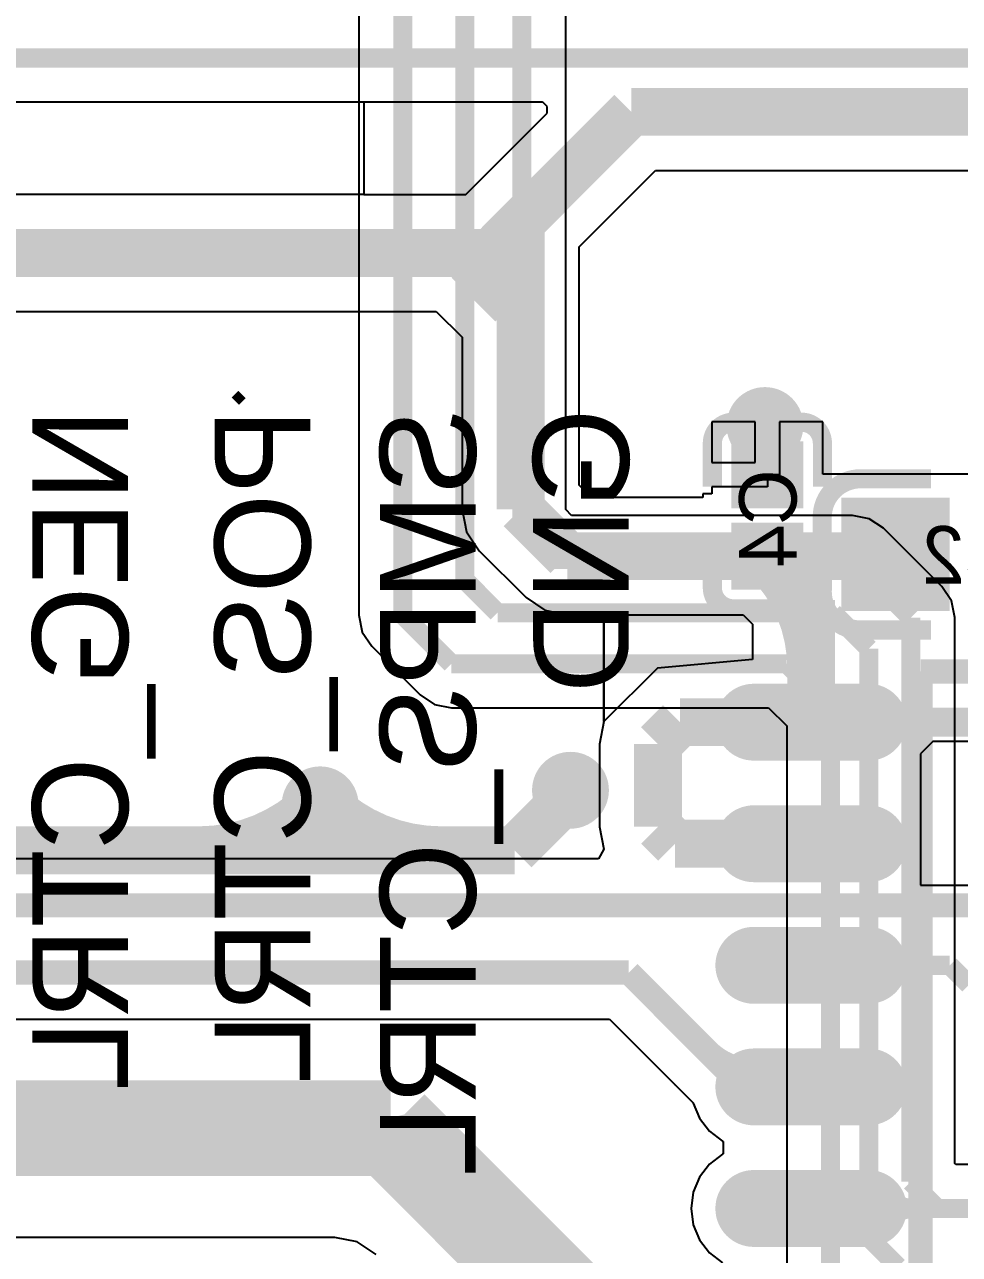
# Model space of a CAD drawing. Extents: x 81 to 196, y 150 to 213.
# Drawn here: x 164.87 to 174.63, y 193.69 to 206.54 of the extents above; entities that cross this region are included whole.
import ezdxf

# ---------------------------------------------------------------- set-up
doc = ezdxf.new("R2010")
doc.units = 0
doc.header["$MEASUREMENT"] = 0
for name, color, linetype in [('BOTTOMLAYER', 5, 'CONTINUOUS'), ('BOTTOMOVERLAY', 54, 'CONTINUOUS'), ('BOTTOMPASTE', 16, 'CONTINUOUS'), ('BOTTOMSOLDER', 6, 'CONTINUOUS'), ('TOPLAYER', 1, 'CONTINUOUS')]:
    doc.layers.add(name, color=color, linetype=linetype)

msp = doc.modelspace()

# ---------------------------------------------------------------- linework, layer by layer
at = {"layer": 'BOTTOMLAYER'}
for p, q in [((152.054174, 205.732598), (168.411771, 205.732598)), ((168.411771, 205.732598), (168.411771, 205.730223)), ((168.411771, 205.730223), (168.411774, 205.730223)), ((170.276289, 205.730226), (168.411774, 205.730226)), ((168.411774, 205.730226), (168.411774, 204.765026)), ((168.411774, 205.730223), (168.411774, 204.76718)), ((170.278661, 205.732598), (170.276289, 205.730226)), ((170.327264, 205.683995), (170.278661, 205.732598)), ((170.327264, 205.615266), (170.327264, 205.683995)), ((169.477022, 204.765026), (170.327262, 205.615266)), ((170.327262, 205.615266), (170.327264, 205.615266)), ((170.661129, 204.218832), (171.459169, 205.016872)), ((171.459169, 205.016872), (174.837971, 205.016872)), ((168.411774, 204.76718), (149.411969, 204.76718)), ((168.411774, 204.765026), (169.477022, 204.765026)), ((170.661129, 201.72982), (170.661129, 204.218832)), ((149.158574, 203.543672), (169.167581, 203.543672)), ((169.167581, 203.543672), (169.437622, 203.273632)), ((169.437622, 203.273632), (169.437622, 201.476424)), ((172.501171, 202.391226), (172.049171, 202.391226)), ((172.049171, 202.391226), (172.049171, 201.964226)), ((172.501171, 201.964226), (172.501171, 202.391226)), ((173.207172, 202.391226), (172.755171, 202.391226)), ((172.755171, 202.391226), (172.755171, 201.837226)), ((173.207172, 201.845824), (173.207172, 202.391226)), ((172.049171, 201.964226), (172.501171, 201.964226)), ((172.755171, 201.837226), (172.628171, 201.837226)), ((172.628171, 201.837226), (172.628171, 201.710226)), ((174.78137, 201.845824), (173.207172, 201.845824)), ((170.79197, 201.598979), (170.661129, 201.72982)), ((172.628171, 201.710226), (172.049171, 201.710226)), ((172.049171, 201.710226), (172.049171, 201.637224)), ((171.953172, 201.598979), (170.79197, 201.598979)), ((172.049171, 201.637224), (171.953172, 201.637224)), ((171.953172, 201.637224), (171.953172, 201.598979)), ((169.437622, 201.476424), (169.484187, 201.242315)), ((169.484187, 201.242315), (169.616801, 201.04385)), ((169.616801, 201.04385), (170.106, 200.554651)), ((170.106, 200.554651), (170.304465, 200.422037)), ((170.304465, 200.422037), (170.538574, 200.375472)), ((170.538574, 200.375472), (170.919986, 200.375472)), ((170.919986, 199.258735), (170.919986, 200.375472)), ((170.919986, 200.375472), (172.374776, 200.375472)), ((170.919986, 200.375472), (170.919986, 199.258735)), ((172.374776, 200.375472), (172.47362, 200.276628)), ((172.47362, 200.276628), (172.47362, 199.907152)), ((172.47362, 199.907152), (171.479665, 199.818414)), ((171.479665, 199.818414), (170.919986, 199.258735)), ((170.919986, 199.258735), (170.87342, 199.024626)), ((170.87342, 199.024626), (170.87342, 198.161026)), ((174.355374, 199.050026), (174.228374, 198.923026)), ((177.301774, 199.050026), (174.355374, 199.050026)), ((174.228374, 198.923026), (174.228374, 197.551426)), ((170.87342, 198.161026), (170.919986, 197.926919)), ((170.919986, 197.926919), (170.865259, 197.824529)), ((170.865259, 197.824529), (149.468782, 197.824529)), ((174.228374, 197.551426), (175.244374, 197.551426)), ((148.980787, 196.150682), (170.978924, 196.150682)), ((170.978924, 196.150682), (171.655588, 195.474016)), ((171.65559, 195.474013), (171.655087, 195.47351)), ((171.655087, 195.47351), (171.659413, 195.470191)), ((171.655588, 195.474016), (171.65559, 195.474013)), ((171.659413, 195.470191), (171.852689, 195.276914)), ((171.852689, 195.276914), (171.853134, 195.273541)), ((171.853134, 195.273541), (171.91863, 195.115424)), ((171.91863, 195.115424), (172.022818, 194.979643)), ((172.022818, 194.979643), (172.158599, 194.875455)), ((172.158599, 194.875455), (172.167598, 194.871726)), ((172.167598, 194.871726), (172.167598, 194.744726)), ((172.022818, 194.636809), (171.91863, 194.501028)), ((172.158599, 194.740997), (172.022818, 194.636809)), ((172.167598, 194.744726), (172.158599, 194.740997)), ((171.91863, 194.501028), (171.853134, 194.342911)), ((171.853134, 194.342911), (171.830794, 194.173226)), ((171.830794, 194.173226), (171.853134, 194.003541)), ((171.853134, 194.003541), (171.91863, 193.845424)), ((168.106974, 193.87058), (148.446769, 193.87058)), ((168.341083, 193.824014), (168.106974, 193.87058)), ((168.539549, 193.691401), (168.341083, 193.824014)), ((171.91863, 193.845424), (172.022818, 193.709643)), ((172.022818, 193.709643), (172.158599, 193.605455))]:
    msp.add_line(p, q, dxfattribs=at)
for points, const_width in [([(180.121174, 206.191414), (152.054174, 206.191414)], 0.2), ([(170.024674, 204.447526), (171.205774, 205.628626)], 0.499999), ([(174.837974, 205.628626), (171.205774, 205.628626)], 0.499999), ([(169.732574, 204.155426), (170.024674, 204.447526)], 0.499999), ([(170.049376, 204.422824), (170.024674, 204.447526)], 0.499999), ([(170.049376, 201.476424), (170.049376, 204.422824)], 0.499999), ([(169.732574, 204.155426), (149.158574, 204.155426)], 0.499999), ([(169.961177, 203.615226), (169.503974, 204.072429)], 0.499999), ([(172.628171, 202.326629), (172.602774, 202.352026)], 0.499999), ([(172.628171, 201.837226), (172.628171, 202.326629)], 0.499999), ([(170.538574, 200.987226), (170.049376, 201.476424)], 0.499999), ([(172.628171, 200.987226), (170.538574, 200.987226)], 0.499999), ([(173.94777, 200.987226), (172.628171, 200.987226)], 0.499999), ([(173.085374, 200.530023), (172.628171, 200.987226)], 0.499999), ([(173.94777, 200.987226), (173.96637, 201.005826)], 0.499999), ([(173.085374, 199.253226), (173.085374, 200.530023)], 0.499999), ([(173.684347, 199.253226), (172.486401, 199.253226)], 0.599999), ([(171.485174, 199.024626), (171.713774, 199.253226)], 0.499999), ([(173.085374, 199.253226), (171.713774, 199.253226)], 0.499999), ([(176.615974, 199.253226), (173.085374, 199.253226)], 0.299999), ([(171.485174, 198.161026), (171.485174, 199.024626)], 0.499999), ([(169.986574, 197.915223), (170.570774, 198.499423)], 0.499999), ([(170.570774, 198.499423), (170.570774, 198.542026)], 0.499999), ([(171.662974, 197.983226), (171.485174, 198.161026)], 0.499999), ([(173.085374, 197.983226), (171.662974, 197.983226)], 0.499999), ([(173.684347, 197.983226), (172.486401, 197.983226)], 0.599999), ([(169.986574, 197.915223), (149.734577, 197.915223)], 0.499999), ([(175.074575, 197.340225), (149.268175, 197.340225)], 0.249999), ([(173.684347, 196.713226), (172.486401, 196.713226)], 0.599999), ([(171.180374, 196.637026), (148.980774, 196.637026)], 0.254), ([(172.374174, 195.443226), (171.180374, 196.637026)], 0.254), ([(174.533174, 196.713226), (173.085374, 196.713226)], 0.2), ([(174.736374, 196.510026), (174.533174, 196.713226)], 0.2), ([(173.684347, 195.443226), (172.486401, 195.443226)], 0.599999), ([(173.085374, 195.443226), (172.374174, 195.443226)], 0.254), ([(168.691174, 195.011426), (148.701374, 195.011426)], 1.000001), ([(171.307374, 192.395226), (168.691174, 195.011426)], 1.000001), ([(173.684347, 194.173226), (172.486401, 194.173226)], 0.599999), ([(175.117374, 194.173226), (173.085374, 194.173226)], 0.2)]:
    msp.add_lwpolyline(points, dxfattribs=dict(at, const_width=const_width))
for points, const_width in [([(172.602774, 202.202026, 1), (172.602774, 202.502026, 1)], 0.299999), ([(173.814341, 201.007858, 1), (173.814341, 201.257855, 1)], 0.249999), ([(173.814341, 201.007858, 1), (173.814341, 201.257855, 1)], 0.249999), ([(173.814341, 201.007858, 1), (173.814341, 201.257855, 1)], 0.249999), ([(173.814341, 201.007858, 1), (173.814341, 201.257855, 1)], 0.249999), ([(173.814341, 201.007858, 1), (173.814341, 201.257855, 1)], 0.249999), ([(173.814341, 201.007858, 1), (173.814341, 201.257855, 1)], 0.249999), ([(173.814341, 201.007858, 1), (173.814341, 201.257855, 1)], 0.249999), ([(172.617816, 200.82687, 1), (172.617816, 201.076867, 1)], 0.249999), ([(172.617816, 200.82687, 1), (172.617816, 201.076867, 1)], 0.249999), ([(172.617816, 200.82687, 1), (172.617816, 201.076867, 1)], 0.249999), ([(172.617816, 200.82687, 1), (172.617816, 201.076867, 1)], 0.249999), ([(172.617816, 200.82687, 1), (172.617816, 201.076867, 1)], 0.249999), ([(172.617816, 200.82687, 1), (172.617816, 201.076867, 1)], 0.249999), ([(172.617816, 200.82687, 1), (172.617816, 201.076867, 1)], 0.249999), ([(173.431866, 200.862227, 1), (173.431866, 201.112224, 1)], 0.249999), ([(173.431866, 200.862227, 1), (173.431866, 201.112224, 1)], 0.249999), ([(173.431866, 200.862227, 1), (173.431866, 201.112224, 1)], 0.249999), ([(173.431866, 200.862227, 1), (173.431866, 201.112224, 1)], 0.249999), ([(173.431866, 200.862227, 1), (173.431866, 201.112224, 1)], 0.249999), ([(173.431866, 200.862227, 1), (173.431866, 201.112224, 1)], 0.249999), ([(173.431866, 200.862227, 1), (173.431866, 201.112224, 1)], 0.249999), ([(173.46276, 200.862227, 1), (173.46276, 201.112224, 1)], 0.249999), ([(173.46276, 200.862227, 1), (173.46276, 201.112224, 1)], 0.249999), ([(173.46276, 200.862227, 1), (173.46276, 201.112224, 1)], 0.249999), ([(173.46276, 200.862227, 1), (173.46276, 201.112224, 1)], 0.249999), ([(173.46276, 200.862227, 1), (173.46276, 201.112224, 1)], 0.249999), ([(173.46276, 200.862227, 1), (173.46276, 201.112224, 1)], 0.249999), ([(173.46276, 200.862227, 1), (173.46276, 201.112224, 1)], 0.249999), ([(173.814341, 200.7038, 1), (173.814341, 200.953797, 1)], 0.249999), ([(173.814341, 200.7038, 1), (173.814341, 200.953797, 1)], 0.249999), ([(173.814341, 200.7038, 1), (173.814341, 200.953797, 1)], 0.249999), ([(173.814341, 200.7038, 1), (173.814341, 200.953797, 1)], 0.249999), ([(173.814341, 200.7038, 1), (173.814341, 200.953797, 1)], 0.249999), ([(173.814341, 200.7038, 1), (173.814341, 200.953797, 1)], 0.249999), ([(173.814341, 200.7038, 1), (173.814341, 200.953797, 1)], 0.249999), ([(173.085374, 199.698089, 1), (173.085374, 199.948086, 1)], 0.249999), ([(173.085374, 199.698089, 1), (173.085374, 199.948086, 1)], 0.249999), ([(173.085374, 199.698089, 1), (173.085374, 199.948086, 1)], 0.249999), ([(173.085374, 199.698089, 1), (173.085374, 199.948086, 1)], 0.249999), ([(173.085374, 199.698089, 1), (173.085374, 199.948086, 1)], 0.249999), ([(173.085374, 199.698089, 1), (173.085374, 199.948086, 1)], 0.249999), ([(173.085374, 199.698089, 1), (173.085374, 199.948086, 1)], 0.249999), ([(172.486401, 199.103226, 1), (172.486401, 199.403226, 1)], 0.299999), ([(173.684347, 199.103226, 1), (173.684347, 199.403226, 1)], 0.299999), ([(173.790412, 199.284293, 1), (173.790412, 199.43429, 1)], 0.15), ([(173.790412, 199.284293, 1), (173.790412, 199.43429, 1)], 0.15), ([(173.790412, 199.284293, 1), (173.790412, 199.43429, 1)], 0.15), ([(173.790412, 199.284293, 1), (173.790412, 199.43429, 1)], 0.15), ([(174.046477, 199.178227, 1), (174.046477, 199.328225, 1)], 0.15), ([(174.046477, 199.178227, 1), (174.046477, 199.328225, 1)], 0.15), ([(174.046477, 199.178227, 1), (174.046477, 199.328225, 1)], 0.15), ([(174.046477, 199.178227, 1), (174.046477, 199.328225, 1)], 0.15), ([(174.046477, 199.178227, 1), (174.046477, 199.328225, 1)], 0.15), ([(174.046477, 199.178227, 1), (174.046477, 199.328225, 1)], 0.15), ([(174.046477, 199.178227, 1), (174.046477, 199.328225, 1)], 0.15), ([(174.046477, 199.178227, 1), (174.046477, 199.328225, 1)], 0.15), ([(173.790412, 199.072162, 1), (173.790412, 199.222159, 1)], 0.15), ([(173.790412, 199.072162, 1), (173.790412, 199.222159, 1)], 0.15), ([(173.790412, 199.072162, 1), (173.790412, 199.222159, 1)], 0.15), ([(173.790412, 199.072162, 1), (173.790412, 199.222159, 1)], 0.15), ([(170.570774, 198.392026, 1), (170.570774, 198.692026, 1)], 0.299999), ([(167.954574, 198.239626, 1), (167.954574, 198.539626, 1)], 0.299999), ([(167.91922, 198.299982, 1), (167.91922, 198.549979, 1)], 0.249999), ([(167.91922, 198.299982, 1), (167.91922, 198.549979, 1)], 0.249999), ([(167.91922, 198.299982, 1), (167.91922, 198.549979, 1)], 0.249999), ([(167.91922, 198.299982, 1), (167.91922, 198.549979, 1)], 0.249999), ([(167.91922, 198.299982, 1), (167.91922, 198.549979, 1)], 0.249999), ([(167.91922, 198.299982, 1), (167.91922, 198.549979, 1)], 0.249999), ([(167.91922, 198.299982, 1), (167.91922, 198.549979, 1)], 0.249999), ([(167.989928, 198.299982, 1), (167.989928, 198.549979, 1)], 0.249999), ([(167.989928, 198.299982, 1), (167.989928, 198.549979, 1)], 0.249999), ([(167.989928, 198.299982, 1), (167.989928, 198.549979, 1)], 0.249999), ([(167.989928, 198.299982, 1), (167.989928, 198.549979, 1)], 0.249999), ([(167.989928, 198.299982, 1), (167.989928, 198.549979, 1)], 0.249999), ([(167.989928, 198.299982, 1), (167.989928, 198.549979, 1)], 0.249999), ([(167.989928, 198.299982, 1), (167.989928, 198.549979, 1)], 0.249999), ([(167.636376, 197.946429, 1), (167.636376, 198.196426, 1)], 0.249999), ([(167.636376, 197.946429, 1), (167.636376, 198.196426, 1)], 0.249999), ([(167.636376, 197.946429, 1), (167.636376, 198.196426, 1)], 0.249999), ([(167.636376, 197.946429, 1), (167.636376, 198.196426, 1)], 0.249999), ([(167.636376, 197.946429, 1), (167.636376, 198.196426, 1)], 0.249999), ([(167.636376, 197.946429, 1), (167.636376, 198.196426, 1)], 0.249999), ([(167.636376, 197.946429, 1), (167.636376, 198.196426, 1)], 0.249999), ([(168.272773, 197.946429, 1), (168.272773, 198.196426, 1)], 0.249999), ([(168.272773, 197.946429, 1), (168.272773, 198.196426, 1)], 0.249999), ([(168.272773, 197.946429, 1), (168.272773, 198.196426, 1)], 0.249999), ([(168.272773, 197.946429, 1), (168.272773, 198.196426, 1)], 0.249999), ([(168.272773, 197.946429, 1), (168.272773, 198.196426, 1)], 0.249999), ([(168.272773, 197.946429, 1), (168.272773, 198.196426, 1)], 0.249999), ([(168.272773, 197.946429, 1), (168.272773, 198.196426, 1)], 0.249999), ([(172.486401, 197.833226, 1), (172.486401, 198.133226, 1)], 0.299999), ([(173.684347, 197.833226, 1), (173.684347, 198.133226, 1)], 0.299999), ([(166.688552, 197.790224, 1), (166.688552, 198.040221, 1)], 0.249999), ([(166.688552, 197.790224, 1), (166.688552, 198.040221, 1)], 0.249999), ([(166.688552, 197.790224, 1), (166.688552, 198.040221, 1)], 0.249999), ([(166.688552, 197.790224, 1), (166.688552, 198.040221, 1)], 0.249999), ([(166.688552, 197.790224, 1), (166.688552, 198.040221, 1)], 0.249999), ([(166.688552, 197.790224, 1), (166.688552, 198.040221, 1)], 0.249999), ([(166.688552, 197.790224, 1), (166.688552, 198.040221, 1)], 0.249999), ([(167.895656, 197.790224, 1), (167.895656, 198.040221, 1)], 0.249999), ([(167.895656, 197.790224, 1), (167.895656, 198.040221, 1)], 0.249999), ([(167.895656, 197.790224, 1), (167.895656, 198.040221, 1)], 0.249999), ([(167.895656, 197.790224, 1), (167.895656, 198.040221, 1)], 0.249999), ([(167.895656, 197.790224, 1), (167.895656, 198.040221, 1)], 0.249999), ([(167.895656, 197.790224, 1), (167.895656, 198.040221, 1)], 0.249999), ([(167.895656, 197.790224, 1), (167.895656, 198.040221, 1)], 0.249999), ([(168.013492, 197.790224, 1), (168.013492, 198.040221, 1)], 0.249999), ([(168.013492, 197.790224, 1), (168.013492, 198.040221, 1)], 0.249999), ([(168.013492, 197.790224, 1), (168.013492, 198.040221, 1)], 0.249999), ([(168.013492, 197.790224, 1), (168.013492, 198.040221, 1)], 0.249999), ([(168.013492, 197.790224, 1), (168.013492, 198.040221, 1)], 0.249999), ([(168.013492, 197.790224, 1), (168.013492, 198.040221, 1)], 0.249999), ([(168.013492, 197.790224, 1), (168.013492, 198.040221, 1)], 0.249999), ([(169.220596, 197.790224, 1), (169.220596, 198.040221, 1)], 0.249999), ([(169.220596, 197.790224, 1), (169.220596, 198.040221, 1)], 0.249999), ([(169.220596, 197.790224, 1), (169.220596, 198.040221, 1)], 0.249999), ([(169.220596, 197.790224, 1), (169.220596, 198.040221, 1)], 0.249999), ([(169.220596, 197.790224, 1), (169.220596, 198.040221, 1)], 0.249999), ([(169.220596, 197.790224, 1), (169.220596, 198.040221, 1)], 0.249999), ([(169.220596, 197.790224, 1), (169.220596, 198.040221, 1)], 0.249999), ([(172.486401, 196.563226, 1), (172.486401, 196.863226, 1)], 0.299999), ([(173.684347, 196.563226, 1), (173.684347, 196.863226, 1)], 0.299999), ([(173.825769, 196.804648, 1), (173.825769, 196.904648, 1)], 0.1), ([(173.825769, 196.804648, 1), (173.825769, 196.904648, 1)], 0.1), ([(173.825769, 196.804648, 1), (173.825769, 196.904648, 1)], 0.1), ([(173.825769, 196.804648, 1), (173.825769, 196.904648, 1)], 0.1), ([(173.825769, 196.804648, 1), (173.825769, 196.904648, 1)], 0.1), ([(173.825769, 196.804648, 1), (173.825769, 196.904648, 1)], 0.1), ([(173.825769, 196.804648, 1), (173.825769, 196.904648, 1)], 0.1), ([(173.825769, 196.804648, 1), (173.825769, 196.904648, 1)], 0.1), ([(173.825769, 196.804648, 1), (173.825769, 196.904648, 1)], 0.1), ([(173.825769, 196.804648, 1), (173.825769, 196.904648, 1)], 0.1), ([(174.167188, 196.663226, 1), (174.167188, 196.763226, 1)], 0.1), ([(174.167188, 196.663226, 1), (174.167188, 196.763226, 1)], 0.1), ([(174.167188, 196.663226, 1), (174.167188, 196.763226, 1)], 0.1), ([(174.167188, 196.663226, 1), (174.167188, 196.763226, 1)], 0.1), ([(174.167188, 196.663226, 1), (174.167188, 196.763226, 1)], 0.1), ([(174.167188, 196.663226, 1), (174.167188, 196.763226, 1)], 0.1), ([(174.167188, 196.663226, 1), (174.167188, 196.763226, 1)], 0.1), ([(174.167188, 196.663226, 1), (174.167188, 196.763226, 1)], 0.1), ([(174.167188, 196.663226, 1), (174.167188, 196.763226, 1)], 0.1), ([(174.167188, 196.663226, 1), (174.167188, 196.763226, 1)], 0.1), ([(174.167188, 196.663226, 1), (174.167188, 196.763226, 1)], 0.1), ([(174.167188, 196.663226, 1), (174.167188, 196.763226, 1)], 0.1), ([(174.167188, 196.663226, 1), (174.167188, 196.763226, 1)], 0.1), ([(174.167188, 196.663226, 1), (174.167188, 196.763226, 1)], 0.1), ([(174.167188, 196.663226, 1), (174.167188, 196.763226, 1)], 0.1), ([(174.167188, 196.663226, 1), (174.167188, 196.763226, 1)], 0.1), ([(174.167188, 196.663226, 1), (174.167188, 196.763226, 1)], 0.1), ([(174.167188, 196.663226, 1), (174.167188, 196.763226, 1)], 0.1), ([(174.167188, 196.663226, 1), (174.167188, 196.763226, 1)], 0.1), ([(174.167188, 196.663226, 1), (174.167188, 196.763226, 1)], 0.1), ([(173.825769, 196.521804, 1), (173.825769, 196.621804, 1)], 0.1), ([(173.825769, 196.521804, 1), (173.825769, 196.621804, 1)], 0.1), ([(173.825769, 196.521804, 1), (173.825769, 196.621804, 1)], 0.1), ([(173.825769, 196.521804, 1), (173.825769, 196.621804, 1)], 0.1), ([(173.825769, 196.521804, 1), (173.825769, 196.621804, 1)], 0.1), ([(173.825769, 196.521804, 1), (173.825769, 196.621804, 1)], 0.1), ([(173.825769, 196.521804, 1), (173.825769, 196.621804, 1)], 0.1), ([(173.825769, 196.521804, 1), (173.825769, 196.621804, 1)], 0.1), ([(173.825769, 196.521804, 1), (173.825769, 196.621804, 1)], 0.1), ([(173.825769, 196.521804, 1), (173.825769, 196.621804, 1)], 0.1), ([(171.999488, 195.754412, 1), (171.999488, 195.881412, 1)], 0.127), ([(171.999488, 195.754412, 1), (171.999488, 195.881412, 1)], 0.127), ([(171.999488, 195.754412, 1), (171.999488, 195.881412, 1)], 0.127), ([(171.999488, 195.754412, 1), (171.999488, 195.881412, 1)], 0.127), ([(171.999488, 195.754412, 1), (171.999488, 195.881412, 1)], 0.127), ([(171.999488, 195.754412, 1), (171.999488, 195.881412, 1)], 0.127), ([(171.999488, 195.754412, 1), (171.999488, 195.881412, 1)], 0.127), ([(171.999488, 195.754412, 1), (171.999488, 195.881412, 1)], 0.127), ([(171.999488, 195.754412, 1), (171.999488, 195.881412, 1)], 0.127), ([(171.999488, 195.754412, 1), (171.999488, 195.881412, 1)], 0.127), ([(172.486401, 195.293226, 1), (172.486401, 195.593226, 1)], 0.299999), ([(172.486401, 195.552725, 1), (172.486401, 195.679725, 1)], 0.127), ([(172.486401, 195.552725, 1), (172.486401, 195.679725, 1)], 0.127), ([(172.486401, 195.552725, 1), (172.486401, 195.679725, 1)], 0.127), ([(172.486401, 195.552725, 1), (172.486401, 195.679725, 1)], 0.127), ([(172.486401, 195.552725, 1), (172.486401, 195.679725, 1)], 0.127), ([(172.486401, 195.552725, 1), (172.486401, 195.679725, 1)], 0.127), ([(172.486401, 195.552725, 1), (172.486401, 195.679725, 1)], 0.127), ([(172.486401, 195.552725, 1), (172.486401, 195.679725, 1)], 0.127), ([(172.486401, 195.552725, 1), (172.486401, 195.679725, 1)], 0.127), ([(172.486401, 195.552725, 1), (172.486401, 195.679725, 1)], 0.127), ([(173.684347, 195.293226, 1), (173.684347, 195.593226, 1)], 0.299999), ([(166.938574, 194.937626, 1), (166.938574, 195.237626, 1)], 0.299999), ([(168.894374, 194.607426, 1), (168.894374, 194.907426, 1)], 0.299999), ([(172.486401, 194.023226, 1), (172.486401, 194.323226, 1)], 0.299999), ([(173.684347, 194.023226, 1), (173.684347, 194.323226, 1)], 0.299999), ([(173.825769, 194.264648, 1), (173.825769, 194.364648, 1)], 0.1), ([(173.825769, 194.264648, 1), (173.825769, 194.364648, 1)], 0.1), ([(173.825769, 194.264648, 1), (173.825769, 194.364648, 1)], 0.1), ([(173.825769, 194.264648, 1), (173.825769, 194.364648, 1)], 0.1), ([(173.825769, 194.264648, 1), (173.825769, 194.364648, 1)], 0.1), ([(173.825769, 194.264648, 1), (173.825769, 194.364648, 1)], 0.1), ([(173.825769, 194.264648, 1), (173.825769, 194.364648, 1)], 0.1), ([(173.825769, 194.264648, 1), (173.825769, 194.364648, 1)], 0.1), ([(173.825769, 194.264648, 1), (173.825769, 194.364648, 1)], 0.1), ([(173.825769, 194.264648, 1), (173.825769, 194.364648, 1)], 0.1), ([(169.656374, 193.845426, 1), (169.656374, 194.145426, 1)], 0.299999), ([(174.167188, 194.123226, 1), (174.167188, 194.223226, 1)], 0.1), ([(174.167188, 194.123226, 1), (174.167188, 194.223226, 1)], 0.1), ([(174.167188, 194.123226, 1), (174.167188, 194.223226, 1)], 0.1), ([(174.167188, 194.123226, 1), (174.167188, 194.223226, 1)], 0.1), ([(174.167188, 194.123226, 1), (174.167188, 194.223226, 1)], 0.1), ([(174.167188, 194.123226, 1), (174.167188, 194.223226, 1)], 0.1), ([(174.167188, 194.123226, 1), (174.167188, 194.223226, 1)], 0.1), ([(174.167188, 194.123226, 1), (174.167188, 194.223226, 1)], 0.1), ([(174.167188, 194.123226, 1), (174.167188, 194.223226, 1)], 0.1), ([(174.167188, 194.123226, 1), (174.167188, 194.223226, 1)], 0.1), ([(174.167188, 194.123226, 1), (174.167188, 194.223226, 1)], 0.1), ([(174.167188, 194.123226, 1), (174.167188, 194.223226, 1)], 0.1), ([(174.167188, 194.123226, 1), (174.167188, 194.223226, 1)], 0.1), ([(174.167188, 194.123226, 1), (174.167188, 194.223226, 1)], 0.1), ([(174.167188, 194.123226, 1), (174.167188, 194.223226, 1)], 0.1), ([(174.167188, 194.123226, 1), (174.167188, 194.223226, 1)], 0.1), ([(174.167188, 194.123226, 1), (174.167188, 194.223226, 1)], 0.1), ([(174.167188, 194.123226, 1), (174.167188, 194.223226, 1)], 0.1), ([(174.167188, 194.123226, 1), (174.167188, 194.223226, 1)], 0.1), ([(174.167188, 194.123226, 1), (174.167188, 194.223226, 1)], 0.1), ([(173.825769, 193.981804, 1), (173.825769, 194.081804, 1)], 0.1), ([(173.825769, 193.981804, 1), (173.825769, 194.081804, 1)], 0.1), ([(173.825769, 193.981804, 1), (173.825769, 194.081804, 1)], 0.1), ([(173.825769, 193.981804, 1), (173.825769, 194.081804, 1)], 0.1), ([(173.825769, 193.981804, 1), (173.825769, 194.081804, 1)], 0.1), ([(173.825769, 193.981804, 1), (173.825769, 194.081804, 1)], 0.1), ([(173.825769, 193.981804, 1), (173.825769, 194.081804, 1)], 0.1), ([(173.825769, 193.981804, 1), (173.825769, 194.081804, 1)], 0.1), ([(173.825769, 193.981804, 1), (173.825769, 194.081804, 1)], 0.1), ([(173.825769, 193.981804, 1), (173.825769, 194.081804, 1)], 0.1)]:
    msp.add_lwpolyline(points, format="xyb", close=True, dxfattribs=dict(at, const_width=const_width))
for points, const_width in [([(173.814341, 201.132856, -0.198912), (173.46276, 200.987226)], 0.499999), ([(173.814341, 201.132856, -0.198912), (173.46276, 200.987226)], 0.499999), ([(173.814341, 201.132856, -0.198912), (173.46276, 200.987226)], 0.499999), ([(173.814341, 201.132856, -0.198912), (173.46276, 200.987226)], 0.499999), ([(173.814341, 201.132856, -0.198912), (173.46276, 200.987226)], 0.499999), ([(173.814341, 201.132856, -0.198912), (173.46276, 200.987226)], 0.499999), ([(173.814341, 201.132856, -0.198912), (173.46276, 200.987226)], 0.499999), ([(172.617816, 200.951869, -0.198912), (173.085374, 199.823088)], 0.499999), ([(172.617816, 200.951869, -0.198912), (173.085374, 199.823088)], 0.499999), ([(172.617816, 200.951869, -0.198912), (173.085374, 199.823088)], 0.499999), ([(172.617816, 200.951869, -0.198912), (173.085374, 199.823088)], 0.499999), ([(172.617816, 200.951869, -0.198912), (173.085374, 199.823088)], 0.499999), ([(172.617816, 200.951869, -0.198912), (173.085374, 199.823088)], 0.499999), ([(172.617816, 200.951869, -0.198912), (173.085374, 199.823088)], 0.499999), ([(173.431866, 200.987226, -0.198912), (173.814341, 200.828798)], 0.499999), ([(173.431866, 200.987226, -0.198912), (173.814341, 200.828798)], 0.499999), ([(173.431866, 200.987226, -0.198912), (173.814341, 200.828798)], 0.499999), ([(173.431866, 200.987226, -0.198912), (173.814341, 200.828798)], 0.499999), ([(173.431866, 200.987226, -0.198912), (173.814341, 200.828798)], 0.499999), ([(173.431866, 200.987226, -0.198912), (173.814341, 200.828798)], 0.499999), ([(173.431866, 200.987226, -0.198912), (173.814341, 200.828798)], 0.499999), ([(174.046477, 199.253226, -0.198912), (173.790412, 199.359291)], 0.299999), ([(174.046477, 199.253226, -0.198912), (173.790412, 199.359291)], 0.299999), ([(174.046477, 199.253226, -0.198912), (173.790412, 199.359291)], 0.299999), ([(174.046477, 199.253226, -0.198912), (173.790412, 199.359291)], 0.299999), ([(173.790412, 199.147161, -0.198912), (174.046477, 199.253226)], 0.299999), ([(173.790412, 199.147161, -0.198912), (174.046477, 199.253226)], 0.299999), ([(173.790412, 199.147161, -0.198912), (174.046477, 199.253226)], 0.299999), ([(173.790412, 199.147161, -0.198912), (174.046477, 199.253226)], 0.299999), ([(167.91922, 198.42498, -0.198912), (166.688552, 197.915223)], 0.499999), ([(167.91922, 198.42498, -0.198912), (166.688552, 197.915223)], 0.499999), ([(167.91922, 198.42498, -0.198912), (166.688552, 197.915223)], 0.499999), ([(167.91922, 198.42498, -0.198912), (166.688552, 197.915223)], 0.499999), ([(167.91922, 198.42498, -0.198912), (166.688552, 197.915223)], 0.499999), ([(167.91922, 198.42498, -0.198912), (166.688552, 197.915223)], 0.499999), ([(167.91922, 198.42498, -0.198912), (166.688552, 197.915223)], 0.499999), ([(169.220596, 197.915223, -0.198912), (167.989928, 198.42498)], 0.499999), ([(169.220596, 197.915223, -0.198912), (167.989928, 198.42498)], 0.499999), ([(169.220596, 197.915223, -0.198912), (167.989928, 198.42498)], 0.499999), ([(169.220596, 197.915223, -0.198912), (167.989928, 198.42498)], 0.499999), ([(169.220596, 197.915223, -0.198912), (167.989928, 198.42498)], 0.499999), ([(169.220596, 197.915223, -0.198912), (167.989928, 198.42498)], 0.499999), ([(169.220596, 197.915223, -0.198912), (167.989928, 198.42498)], 0.499999), ([(168.013492, 197.915223, -0.198912), (167.636376, 198.071427)], 0.499999), ([(168.013492, 197.915223, -0.198912), (167.636376, 198.071427)], 0.499999), ([(168.013492, 197.915223, -0.198912), (167.636376, 198.071427)], 0.499999), ([(168.013492, 197.915223, -0.198912), (167.636376, 198.071427)], 0.499999), ([(168.013492, 197.915223, -0.198912), (167.636376, 198.071427)], 0.499999), ([(168.013492, 197.915223, -0.198912), (167.636376, 198.071427)], 0.499999), ([(168.013492, 197.915223, -0.198912), (167.636376, 198.071427)], 0.499999), ([(168.272773, 198.071427, -0.198912), (167.895656, 197.915223)], 0.499999), ([(168.272773, 198.071427, -0.198912), (167.895656, 197.915223)], 0.499999), ([(168.272773, 198.071427, -0.198912), (167.895656, 197.915223)], 0.499999), ([(168.272773, 198.071427, -0.198912), (167.895656, 197.915223)], 0.499999), ([(168.272773, 198.071427, -0.198912), (167.895656, 197.915223)], 0.499999), ([(168.272773, 198.071427, -0.198912), (167.895656, 197.915223)], 0.499999), ([(168.272773, 198.071427, -0.198912), (167.895656, 197.915223)], 0.499999), ([(174.167188, 196.713226, -0.198912), (173.825769, 196.854648)], 0.2), ([(174.167188, 196.713226, -0.198912), (173.825769, 196.854648)], 0.2), ([(174.167188, 196.713226, -0.198912), (173.825769, 196.854648)], 0.2), ([(174.167188, 196.713226, -0.198912), (173.825769, 196.854648)], 0.2), ([(174.167188, 196.713226, -0.198912), (173.825769, 196.854648)], 0.2), ([(174.167188, 196.713226, -0.198912), (173.825769, 196.854648)], 0.2), ([(174.167188, 196.713226, -0.198912), (173.825769, 196.854648)], 0.2), ([(174.167188, 196.713226, -0.198912), (173.825769, 196.854648)], 0.2), ([(174.167188, 196.713226, -0.198912), (173.825769, 196.854648)], 0.2), ([(174.167188, 196.713226, -0.198912), (173.825769, 196.854648)], 0.2), ([(173.825769, 196.571804, -0.198912), (174.167188, 196.713226)], 0.2), ([(173.825769, 196.571804, -0.198912), (174.167188, 196.713226)], 0.2), ([(173.825769, 196.571804, -0.198912), (174.167188, 196.713226)], 0.2), ([(173.825769, 196.571804, -0.198912), (174.167188, 196.713226)], 0.2), ([(173.825769, 196.571804, -0.198912), (174.167188, 196.713226)], 0.2), ([(173.825769, 196.571804, -0.198912), (174.167188, 196.713226)], 0.2), ([(173.825769, 196.571804, -0.198912), (174.167188, 196.713226)], 0.2), ([(173.825769, 196.571804, -0.198912), (174.167188, 196.713226)], 0.2), ([(173.825769, 196.571804, -0.198912), (174.167188, 196.713226)], 0.2), ([(173.825769, 196.571804, -0.198912), (174.167188, 196.713226)], 0.2), ([(172.486401, 195.616225, -0.198912), (171.999488, 195.817912)], 0.254), ([(172.486401, 195.616225, -0.198912), (171.999488, 195.817912)], 0.254), ([(172.486401, 195.616225, -0.198912), (171.999488, 195.817912)], 0.254), ([(172.486401, 195.616225, -0.198912), (171.999488, 195.817912)], 0.254), ([(172.486401, 195.616225, -0.198912), (171.999488, 195.817912)], 0.254), ([(172.486401, 195.616225, -0.198912), (171.999488, 195.817912)], 0.254), ([(172.486401, 195.616225, -0.198912), (171.999488, 195.817912)], 0.254), ([(172.486401, 195.616225, -0.198912), (171.999488, 195.817912)], 0.254), ([(172.486401, 195.616225, -0.198912), (171.999488, 195.817912)], 0.254), ([(172.486401, 195.616225, -0.198912), (171.999488, 195.817912)], 0.254), ([(174.167188, 194.173226, -0.198912), (173.825769, 194.314648)], 0.2), ([(174.167188, 194.173226, -0.198912), (173.825769, 194.314648)], 0.2), ([(174.167188, 194.173226, -0.198912), (173.825769, 194.314648)], 0.2), ([(174.167188, 194.173226, -0.198912), (173.825769, 194.314648)], 0.2), ([(174.167188, 194.173226, -0.198912), (173.825769, 194.314648)], 0.2), ([(174.167188, 194.173226, -0.198912), (173.825769, 194.314648)], 0.2), ([(174.167188, 194.173226, -0.198912), (173.825769, 194.314648)], 0.2), ([(174.167188, 194.173226, -0.198912), (173.825769, 194.314648)], 0.2), ([(174.167188, 194.173226, -0.198912), (173.825769, 194.314648)], 0.2), ([(174.167188, 194.173226, -0.198912), (173.825769, 194.314648)], 0.2), ([(173.825769, 194.031804, -0.198912), (174.167188, 194.173226)], 0.2), ([(173.825769, 194.031804, -0.198912), (174.167188, 194.173226)], 0.2), ([(173.825769, 194.031804, -0.198912), (174.167188, 194.173226)], 0.2), ([(173.825769, 194.031804, -0.198912), (174.167188, 194.173226)], 0.2), ([(173.825769, 194.031804, -0.198912), (174.167188, 194.173226)], 0.2), ([(173.825769, 194.031804, -0.198912), (174.167188, 194.173226)], 0.2), ([(173.825769, 194.031804, -0.198912), (174.167188, 194.173226)], 0.2), ([(173.825769, 194.031804, -0.198912), (174.167188, 194.173226)], 0.2), ([(173.825769, 194.031804, -0.198912), (174.167188, 194.173226)], 0.2), ([(173.825769, 194.031804, -0.198912), (174.167188, 194.173226)], 0.2)]:
    msp.add_lwpolyline(points, format="xyb", dxfattribs=dict(at, const_width=const_width))
for points in [[(176.692174, 205.552426), (176.692174, 205.831826), (174.355374, 205.552426), (174.355374, 205.831826)], [(172.303171, 202.137226), (172.303171, 201.537227), (172.953172, 202.137226), (172.953172, 201.537227)], [(174.431371, 201.495825), (173.50137, 201.495825), (174.431371, 200.515827), (173.50137, 200.515827)], [(172.303171, 201.287225), (172.303171, 200.687226), (172.953172, 201.287225), (172.953172, 200.687226)]]:
    msp.add_solid(points, dxfattribs=at)
at = {"layer": 'BOTTOMOVERLAY'}
for points, const_width in [([(167.141774, 202.603626), (167.065574, 202.679826)], 0.1), ([(172.983169, 202.387223), (172.273173, 202.387223)], 0.2), ([(172.053174, 201.712225), (172.053174, 202.162227)], 0.2), ([(173.203172, 201.712223), (173.203172, 202.162224)], 0.2), ([(174.33637, 201.795827), (173.60137, 201.795827)], 0.2), ([(173.201371, 200.615827), (173.201371, 201.395825)], 0.2), ([(172.053176, 200.662227), (172.053176, 201.112229)], 0.2), ([(173.203174, 200.662225), (173.203174, 201.112227)], 0.2), ([(172.983175, 200.437229), (172.273179, 200.437229)], 0.2), ([(174.336367, 200.215822), (173.601367, 200.215822)], 0.2), ([(174.228374, 189.832366), (174.228374, 199.784086)], 0.254), ([(175.472847, 199.784086), (174.228374, 199.784086)], 0.254)]:
    msp.add_lwpolyline(points, dxfattribs=dict(at, const_width=const_width))
at = {"layer": 'BOTTOMOVERLAY', "const_width": 0.2}
for points in [[(172.053174, 202.167228, -0.414214), (172.273173, 202.387228)], [(172.983169, 202.387228, -0.414214), (173.203169, 202.167228)], [(173.201371, 201.395825, -0.414213), (173.60137, 201.795827)], [(172.273176, 200.437229, -0.414214), (172.053176, 200.657229)], [(173.203177, 200.657229, -0.414214), (172.983177, 200.437229)], [(173.601367, 200.215822, -0.414213), (173.201368, 200.615824)]]:
    msp.add_lwpolyline(points, format="xyb", dxfattribs=at)
at = {"layer": 'BOTTOMOVERLAY', "const_width": 0.1}
for points in [[(172.273173, 202.337228, 1), (172.273173, 202.437228, 1)], [(172.983169, 202.337228, 1), (172.983169, 202.437228, 1)], [(172.053174, 202.117228, 1), (172.053174, 202.217228, 1)], [(173.203169, 202.117228, 1), (173.203169, 202.217228, 1)], [(173.60137, 201.745827, 1), (173.60137, 201.845827, 1)], [(173.201371, 201.345825, 1), (173.201371, 201.445825, 1)], [(172.053176, 200.607229, 1), (172.053176, 200.707229, 1)], [(173.201368, 200.565824, 1), (173.201368, 200.665824, 1)], [(173.203177, 200.607229, 1), (173.203177, 200.707229, 1)], [(172.273176, 200.387229, 1), (172.273176, 200.487229, 1)], [(172.983177, 200.387229, 1), (172.983177, 200.487229, 1)], [(173.601367, 200.165823, 1), (173.601367, 200.265822, 1)]]:
    msp.add_lwpolyline(points, format="xyb", close=True, dxfattribs=at)
at = {"layer": 'BOTTOMPASTE', "const_width": 0.299999}
for points in [[(172.486401, 199.103226, 1), (172.486401, 199.403226, 1)], [(173.684347, 199.103226, 1), (173.684347, 199.403226, 1)], [(172.486401, 197.833226, 1), (172.486401, 198.133226, 1)], [(173.684347, 197.833226, 1), (173.684347, 198.133226, 1)], [(172.486401, 196.563226, 1), (172.486401, 196.863226, 1)], [(173.684347, 196.563226, 1), (173.684347, 196.863226, 1)], [(172.486401, 195.293226, 1), (172.486401, 195.593226, 1)], [(173.684347, 195.293226, 1), (173.684347, 195.593226, 1)], [(172.486401, 194.023226, 1), (172.486401, 194.323226, 1)], [(173.684347, 194.023226, 1), (173.684347, 194.323226, 1)]]:
    msp.add_lwpolyline(points, format="xyb", close=True, dxfattribs=at)
at = {"layer": 'BOTTOMPASTE', "const_width": 0.599999}
for points in [[(173.684347, 199.253226), (172.486401, 199.253226)], [(173.684347, 197.983226), (172.486401, 197.983226)], [(173.684347, 196.713226), (172.486401, 196.713226)], [(173.684347, 195.443226), (172.486401, 195.443226)], [(173.684347, 194.173226), (172.486401, 194.173226)]]:
    msp.add_lwpolyline(points, dxfattribs=at)
at = {"layer": 'BOTTOMPASTE'}
for points in [[(172.303171, 202.137226), (172.303171, 201.537227), (172.953172, 202.137226), (172.953172, 201.537227)], [(174.431371, 201.495825), (173.50137, 201.495825), (174.431371, 200.515827), (173.50137, 200.515827)], [(172.303171, 201.287225), (172.303171, 200.687226), (172.953172, 201.287225), (172.953172, 200.687226)]]:
    msp.add_solid(points, dxfattribs=at)
at = {"layer": 'BOTTOMSOLDER', "const_width": 0.401599}
for points in [[(172.602774, 202.151226, 1), (172.602774, 202.552826, 1)], [(172.486401, 199.052426, 1), (172.486401, 199.454026, 1)], [(173.684347, 199.052426, 1), (173.684347, 199.454026, 1)], [(170.570774, 198.341226, 1), (170.570774, 198.742826, 1)], [(167.954574, 198.188826, 1), (167.954574, 198.590426, 1)], [(172.486401, 197.782426, 1), (172.486401, 198.184026, 1)], [(173.684347, 197.782426, 1), (173.684347, 198.184026, 1)], [(172.486401, 196.512426, 1), (172.486401, 196.914026, 1)], [(173.684347, 196.512426, 1), (173.684347, 196.914026, 1)], [(172.486401, 195.242426, 1), (172.486401, 195.644026, 1)], [(173.684347, 195.242426, 1), (173.684347, 195.644026, 1)], [(166.938574, 194.886826, 1), (166.938574, 195.288426, 1)], [(168.894374, 194.556626, 1), (168.894374, 194.958226, 1)], [(172.486401, 193.972426, 1), (172.486401, 194.374026, 1)], [(173.684347, 193.972426, 1), (173.684347, 194.374026, 1)], [(169.656374, 193.794626, 1), (169.656374, 194.196226, 1)], [(170.316774, 193.185026, 1), (170.316774, 193.586626, 1)]]:
    msp.add_lwpolyline(points, format="xyb", close=True, dxfattribs=at)
at = {"layer": 'BOTTOMSOLDER', "const_width": 0.803199}
for points in [[(173.684347, 199.253226), (172.486401, 199.253226)], [(173.684347, 197.983226), (172.486401, 197.983226)], [(173.684347, 196.713226), (172.486401, 196.713226)], [(173.684347, 195.443226), (172.486401, 195.443226)], [(173.684347, 194.173226), (172.486401, 194.173226)]]:
    msp.add_lwpolyline(points, dxfattribs=at)
at = {"layer": 'BOTTOMSOLDER'}
for points in [[(172.252371, 202.188026), (172.252371, 201.486427), (173.003972, 202.188026), (173.003972, 201.486427)], [(174.532971, 201.597425), (173.39977, 201.597425), (174.532971, 200.414227), (173.39977, 200.414227)], [(172.252371, 201.338025), (172.252371, 200.636426), (173.003972, 201.338025), (173.003972, 200.636426)]]:
    msp.add_solid(points, dxfattribs=at)
at = {"layer": 'TOPLAYER'}
for p, q in [((168.359359, 209.299378), (168.359359, 200.370826)), ((170.521589, 201.475274), (170.521589, 208.34254)), ((170.583022, 201.413841), (170.521589, 201.475274)), ((173.517174, 201.413841), (170.583022, 201.413841)), ((173.692757, 201.378916), (173.517174, 201.413841)), ((173.841606, 201.279458), (173.692757, 201.378916)), ((174.451206, 200.669858), (173.841606, 201.279458)), ((174.550664, 200.521009), (174.451206, 200.669858)), ((174.585589, 200.345426), (174.550664, 200.521009)), ((168.359359, 200.370826), (168.394284, 200.195243)), ((174.585589, 194.642674), (174.585589, 200.345426)), ((168.394284, 200.195243), (168.493742, 200.046394)), ((168.493742, 200.046394), (169.001742, 199.538394)), ((169.001742, 199.538394), (169.150591, 199.438936)), ((169.150591, 199.438936), (169.326169, 199.404011)), ((169.326169, 199.404011), (169.326171, 199.404008)), ((169.326171, 199.404008), (169.326171, 199.404011)), ((169.326171, 199.404011), (169.326174, 199.404008)), ((169.326174, 199.404008), (169.326174, 199.404011)), ((169.326174, 199.404011), (172.641326, 199.404011)), ((172.641326, 199.404011), (172.829759, 199.215578)), ((172.829759, 199.215578), (172.829759, 193.462026)), ((174.596222, 194.632041), (174.585589, 194.642674)), ((176.90847, 194.632041), (174.596222, 194.632041))]:
    msp.add_line(p, q, dxfattribs=at)
at = {"layer": 'TOPLAYER', "const_width": 0.2}
for points in [[(170.062774, 201.285226), (170.062774, 210.244428)], [(169.466374, 200.738626), (169.466374, 209.768826)], [(168.818174, 200.370826), (168.818174, 209.489426)], [(170.392974, 200.955026), (170.062774, 201.285226)], [(173.517174, 200.955026), (170.392974, 200.955026)], [(174.126774, 200.345426), (173.517174, 200.955026)], [(169.808774, 200.396226), (169.466374, 200.738626)], [(169.326174, 199.862826), (168.818174, 200.370826)], [(173.313974, 200.396226), (169.808774, 200.396226)], [(173.688573, 200.021627), (173.313974, 200.396226)], [(174.126774, 194.452626), (174.126774, 200.345426)], [(173.688573, 193.868426), (173.688573, 200.021627)], [(172.831374, 199.862826), (169.326174, 199.862826)], [(173.288574, 199.405626), (172.831374, 199.862826)], [(173.288574, 193.462026), (173.288574, 199.405626)], [(174.406174, 194.173226), (174.126774, 194.452626)], [(177.301774, 194.173226), (174.406174, 194.173226)], [(173.993373, 193.563626), (173.688573, 193.868426)]]:
    msp.add_lwpolyline(points, dxfattribs=at)

# ---------------------------------------------------------------- texts
at = {"layer": 'BOTTOMOVERLAY', "text_generation_flag": 2}
for s, height, p in [('NEG_CTRL', 1.000001, (165.947974, 202.529826)), ('POS_CTRL', 1.000001, (167.852974, 202.529826)), ('SMPS_CTRL', 1.000001, (169.580174, 202.529826)), ('GND', 1.000001, (171.180374, 202.529826)), ('C4', 0.599999, (172.932974, 201.894826))]:
    msp.add_text(s, height=height, rotation=90, dxfattribs=at).set_placement(p)
msp.add_text('C2', height=0.599999, dxfattribs=at).set_placement((175.269774, 200.701026))

doc.saveas('drawing.dxf')
